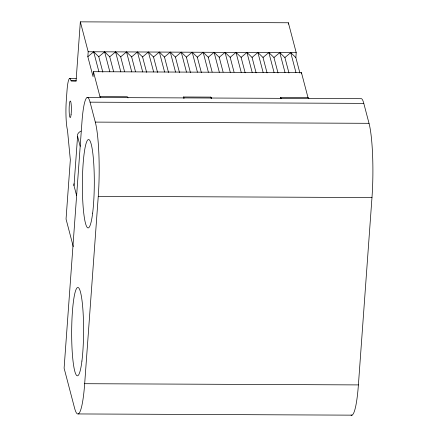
<?xml version="1.0" encoding="UTF-8"?>
<svg xmlns="http://www.w3.org/2000/svg" width="437" height="437" viewBox="0 0 437 437"><rect width="100%" height="100%" fill="white"/><g stroke="black" fill="none" stroke-linecap="round" stroke-linejoin="round"><path stroke-width="0.66" d="M299.908 73.045L295.86 57.608L296.215 52.675L288.371 22.768L80.342 21.85L76.054 81.02L71.056 80.856A22.101 2.977 -89.7 0 0 67.014 90.612L66.298 100.472A22.101 2.977 -89.7 0 0 67.484 130.166L70.335 159.909L66.047 219.079L73.274 246.626M76.617 195.634L74 185.665L77.573 136.355A16.573 7.402 4.1 0 1 80.998 131.089M308.675 98.713L307.987 97.538L301.448 72.618L93.42 71.695L93.059 76.628L87.832 56.69L88.187 51.757L80.342 21.85M90.066 102.165A44.197 5.96 -89.7 0 0 81.976 121.672L64.108 368.205L74.569 408.087A55.248 7.445 -89.7 0 0 84.68 383.702L98.259 196.333A55.248 7.445 -89.7 0 0 95.293 122.103L90.066 102.165L363.786 103.372L369.019 123.31A55.248 7.445 -89.7 0 1 371.98 197.546L358.4 384.91A55.248 7.445 -89.7 0 1 351.064 415.079M288.273 24.128L288.371 22.768M301.355 73.848L301.448 72.618M87.832 56.69L93.66 51.785L98.778 56.739L102.832 72.176M98.778 56.739L104.612 51.834L109.731 56.788L113.609 71.581M109.731 56.788L115.559 51.877L120.678 56.832L124.556 71.63M120.678 56.832L126.511 51.927L131.624 56.881L135.508 71.679M131.624 56.881L137.458 51.976L142.577 56.93L146.624 72.367M142.577 56.93L148.405 52.025L153.524 56.979L157.571 72.416M153.524 56.979L159.358 52.074L164.47 57.029L168.524 72.466M164.47 57.029L170.304 52.123L175.423 57.078L179.47 72.515M175.423 57.078L181.251 52.172L186.37 57.127L190.417 72.564M186.37 57.127L192.204 52.216L197.316 57.171L201.37 72.608M197.316 57.171L203.15 52.265L208.269 57.22L212.147 72.018M208.269 57.22L214.097 52.314L219.216 57.269L223.099 72.061M219.216 57.269L225.05 52.364L230.168 57.318L234.046 72.11M230.168 57.318L235.996 52.413L241.115 57.367L245.162 72.804M241.115 57.367L246.949 52.462L252.062 57.416L256.115 72.853M252.062 57.416L257.896 52.506L263.014 57.466L267.062 72.903M263.014 57.466L268.842 52.555L273.961 57.509L278.008 72.946M273.961 57.509L279.795 52.604L284.908 57.558L288.961 72.995M284.908 57.558L290.742 52.653L295.86 57.608M88.187 51.757L296.215 52.675M69.559 78.513L76.235 78.545M71.056 80.856L76.399 80.878M93.42 71.695L99.958 96.621L127.331 96.741L128.019 97.915M183.786 98.303L183.442 96.992L210.814 97.112L211.508 98.281M280.958 98.729L280.614 97.418L307.987 97.538L308.904 98.538M87.067 97.478L360.787 98.691A44.197 5.96 -89.7 0 1 363.786 103.372M95.293 122.103L369.019 123.31M98.259 196.333L371.98 197.546M84.68 383.702L358.4 384.91M78.316 413.943L352.036 415.15M280.614 97.418L281.302 98.593M183.442 96.992L184.135 98.161M99.958 96.621L100.647 97.795M290.742 52.653L295.975 72.591M279.795 52.604L285.022 72.542M268.842 52.555L274.075 72.498M257.896 52.506L263.129 72.449M246.949 52.462L252.176 72.4M235.996 52.413L241.229 72.351M225.05 52.364L230.277 72.302M214.097 52.314L219.33 72.252M203.15 52.265L208.383 72.203M210.814 97.112L211.158 98.423M192.204 52.216L197.431 72.16M181.251 52.172L186.484 72.11M170.304 52.123L175.537 72.061M159.358 52.074L164.585 72.012M148.405 52.025L153.638 71.963M137.458 51.976L142.686 71.914M126.511 51.927L131.739 71.865M115.559 51.877L120.792 71.821M104.612 51.834L109.84 71.772M93.66 51.785L98.893 71.723M77.573 136.355L80.19 146.324M74 185.665A16.573 7.402 4.1 0 1 74.05 183.731M71.062 114.773A8.287 1.12 -89.7 0 0 70.515 101.138A8.287 1.12 -89.7 0 0 69.177 111.834A8.287 1.12 -89.7 0 0 71.062 114.773M92.644 213.125A44.197 5.96 -89.7 0 0 89.738 140.397A44.197 5.96 -89.7 0 0 82.609 197.448A44.197 5.96 -89.7 0 0 92.644 213.125M81.921 361.049A44.197 5.96 -89.7 0 0 79.021 288.316A44.197 5.96 -89.7 0 0 71.892 345.372A44.197 5.96 -89.7 0 0 81.921 361.049"/></g></svg>
